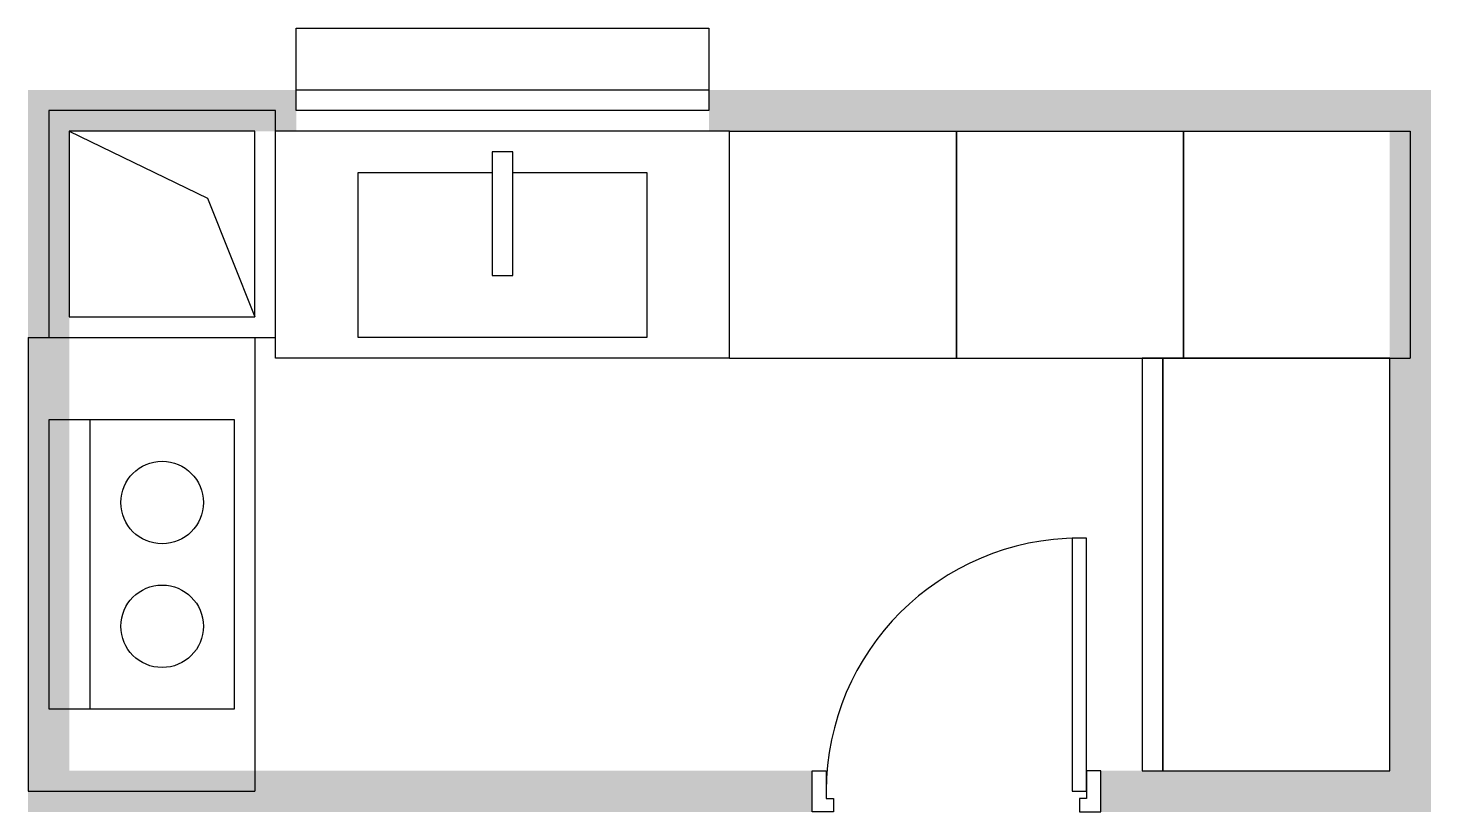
# Model space of a CAD drawing. Header units: millimetres. Extents: x 1600 to 5000, y -600 to 1300.
import ezdxf

# ---------------------------------------------------------------- set-up
doc = ezdxf.new("R2010")
doc.units = ezdxf.units.MM

# ---------------------------------------------------------------- blocks, each defined once
blk = doc.blocks.new('Door_Narrow')
at = {"color": 7}
for p, q in [((-50, -200), (-50, -234.6)), ((50, -200), (-50, -200)), ((-50, -200), (-50, -234.6)), ((50, -251.9), (50, -200)), ((50, -251.9), (50, -200)), ((0, -234.6), (-613.5, -234.6)), ((-613.5, -234.6), (-613.5, -269.2)), ((-50, -234.6), (17.3, -234.6)), ((-50, -234.6), (17.3, -234.6)), ((0, -269.2), (0, -234.6)), ((17.3, -234.6), (17.3, -251.9)), ((17.3, -234.6), (17.3, -251.9)), ((-613.5, -269.2), (0, -269.2)), ((17.3, -251.9), (50, -251.9)), ((17.3, -251.9), (50, -251.9)), ((17.3, -865.4), (17.3, -848.1)), ((17.3, -848.1), (50, -848.1)), ((50, -848.1), (50, -900)), ((-50, -900), (-50, -865.4)), ((-50, -865.4), (17.3, -865.4)), ((50, -900), (-50, -900))]:
    blk.add_line(p, q, dxfattribs=at)
blk.add_arc((0, -251.9), 613.5, 180, 269.9, dxfattribs=at)
for points in [[(50, 0), (-50, 0), (50, -200), (-50, -200)], [(50, -900), (-50, -900), (50, -1100), (-50, -1100)]]:
    blk.add_solid(points, dxfattribs=at)
blk = doc.blocks.new('Shaft')
for points in [[(0, 0), (550, 0), (550, 550), (0, 550)], [(50, 50), (500, 50), (500, 500), (50, 500)]]:
    blk.add_lwpolyline(points, close=True)
blk.add_lwpolyline([(50, 500), (385, 337.3), (500, 50)])
blk = doc.blocks.new('counter')
for p, q in [((0, -600), (0, -50)), ((0, -50), (550, -50)), ((550, -50), (550, -600)), ((0, -600), (550, -600))]:
    blk.add_line(p, q)
blk = doc.blocks.new('Frig')
for points in [[(600, -50), (50, -50), (50, -1050), (600, -1050)], [(650, -50), (600, -50), (600, -1050), (650, -1050)]]:
    blk.add_lwpolyline(points, close=True)
blk = doc.blocks.new('Sink')
for p, q in [((600, 550), (50, 550)), ((50, 550), (50, -550)), ((600, 550), (600, -550)), ((600, -550), (50, -550))]:
    blk.add_line(p, q)
blk.add_lwpolyline([(150, 25), (150, 350), (550, 350), (550, -350), (150, -350), (150, -25)])
blk.add_lwpolyline([(100, -25), (400, -25), (400, 25), (100, 25)], close=True)
blk = doc.blocks.new('Stove')
for p, q in [((-600, 550), (-600, -550)), ((-600, 550), (-50, 550)), ((-50, 550), (-50, -550)), ((-450, 350), (-450, -350)), ((-600, -550), (-50, -550))]:
    blk.add_line(p, q)
blk.add_lwpolyline([(-550, -350), (-100, -350), (-100, 350), (-550, 350)], close=True)
for centre in [(-275, 150), (-275, -150)]:
    blk.add_circle(centre, 100)
blk = doc.blocks.new('AllBlock')
at = {"true_color": 0xffffff}
blk.add_line((2250, 1150), (3250, 1150), dxfattribs=at)
blk.add_lwpolyline([(2250, 1100), (2250, 1300), (3250, 1300), (3250, 1100)], close=True, dxfattribs=at)
for points in [[(1600, 1150), (1600, 500), (1700, 1150), (1700, 500)], [(1600, 1150), (1600, 1050), (2250, 1150), (2250, 1050)], [(3250, 1150), (3250, 1050), (3900, 1150), (3900, 1050)], [(3800, 1150), (3800, 1050), (4450, 1150), (4450, 1050)], [(4350, 1150), (4350, 1050), (5000, 1150), (5000, 1050)], [(4900, 1150), (4900, 500), (5000, 1150), (5000, 500)], [(1600, 600), (1600, -50), (1700, 600), (1700, -50)], [(4900, 600), (4900, -50), (5000, 600), (5000, -50)], [(1600, 50), (1600, -600), (1700, 50), (1700, -600)], [(4900, 50), (4900, -600), (5000, 50), (5000, -600)], [(1600, -500), (1600, -600), (2250, -500), (2250, -600)], [(2150, -500), (2150, -600), (2800, -500), (2800, -600)], [(2700, -500), (2700, -600), (3350, -500), (3350, -600)], [(4350, -500), (4350, -600), (5000, -500), (5000, -600)]]:
    blk.add_solid(points)
for name, p in [('Shaft', (1650, 550)), ('counter', (3300, 1100)), ('counter', (3850, 1100)), ('counter', (4400, 1100)), ('Stove', (2200, 0))]:
    blk.add_blockref(name, p)
for name, p, rotation in [('Sink', (2750, 1100), -90), ('Frig', (4950, -550), 180), ('Door_Narrow', (4400, -550), -90)]:
    blk.add_blockref(name, p, dxfattribs=dict(rotation=rotation))

msp = doc.modelspace()

# ---------------------------------------------------------------- block references
msp.add_blockref('AllBlock', (0, 0))

doc.saveas('drawing.dxf')
